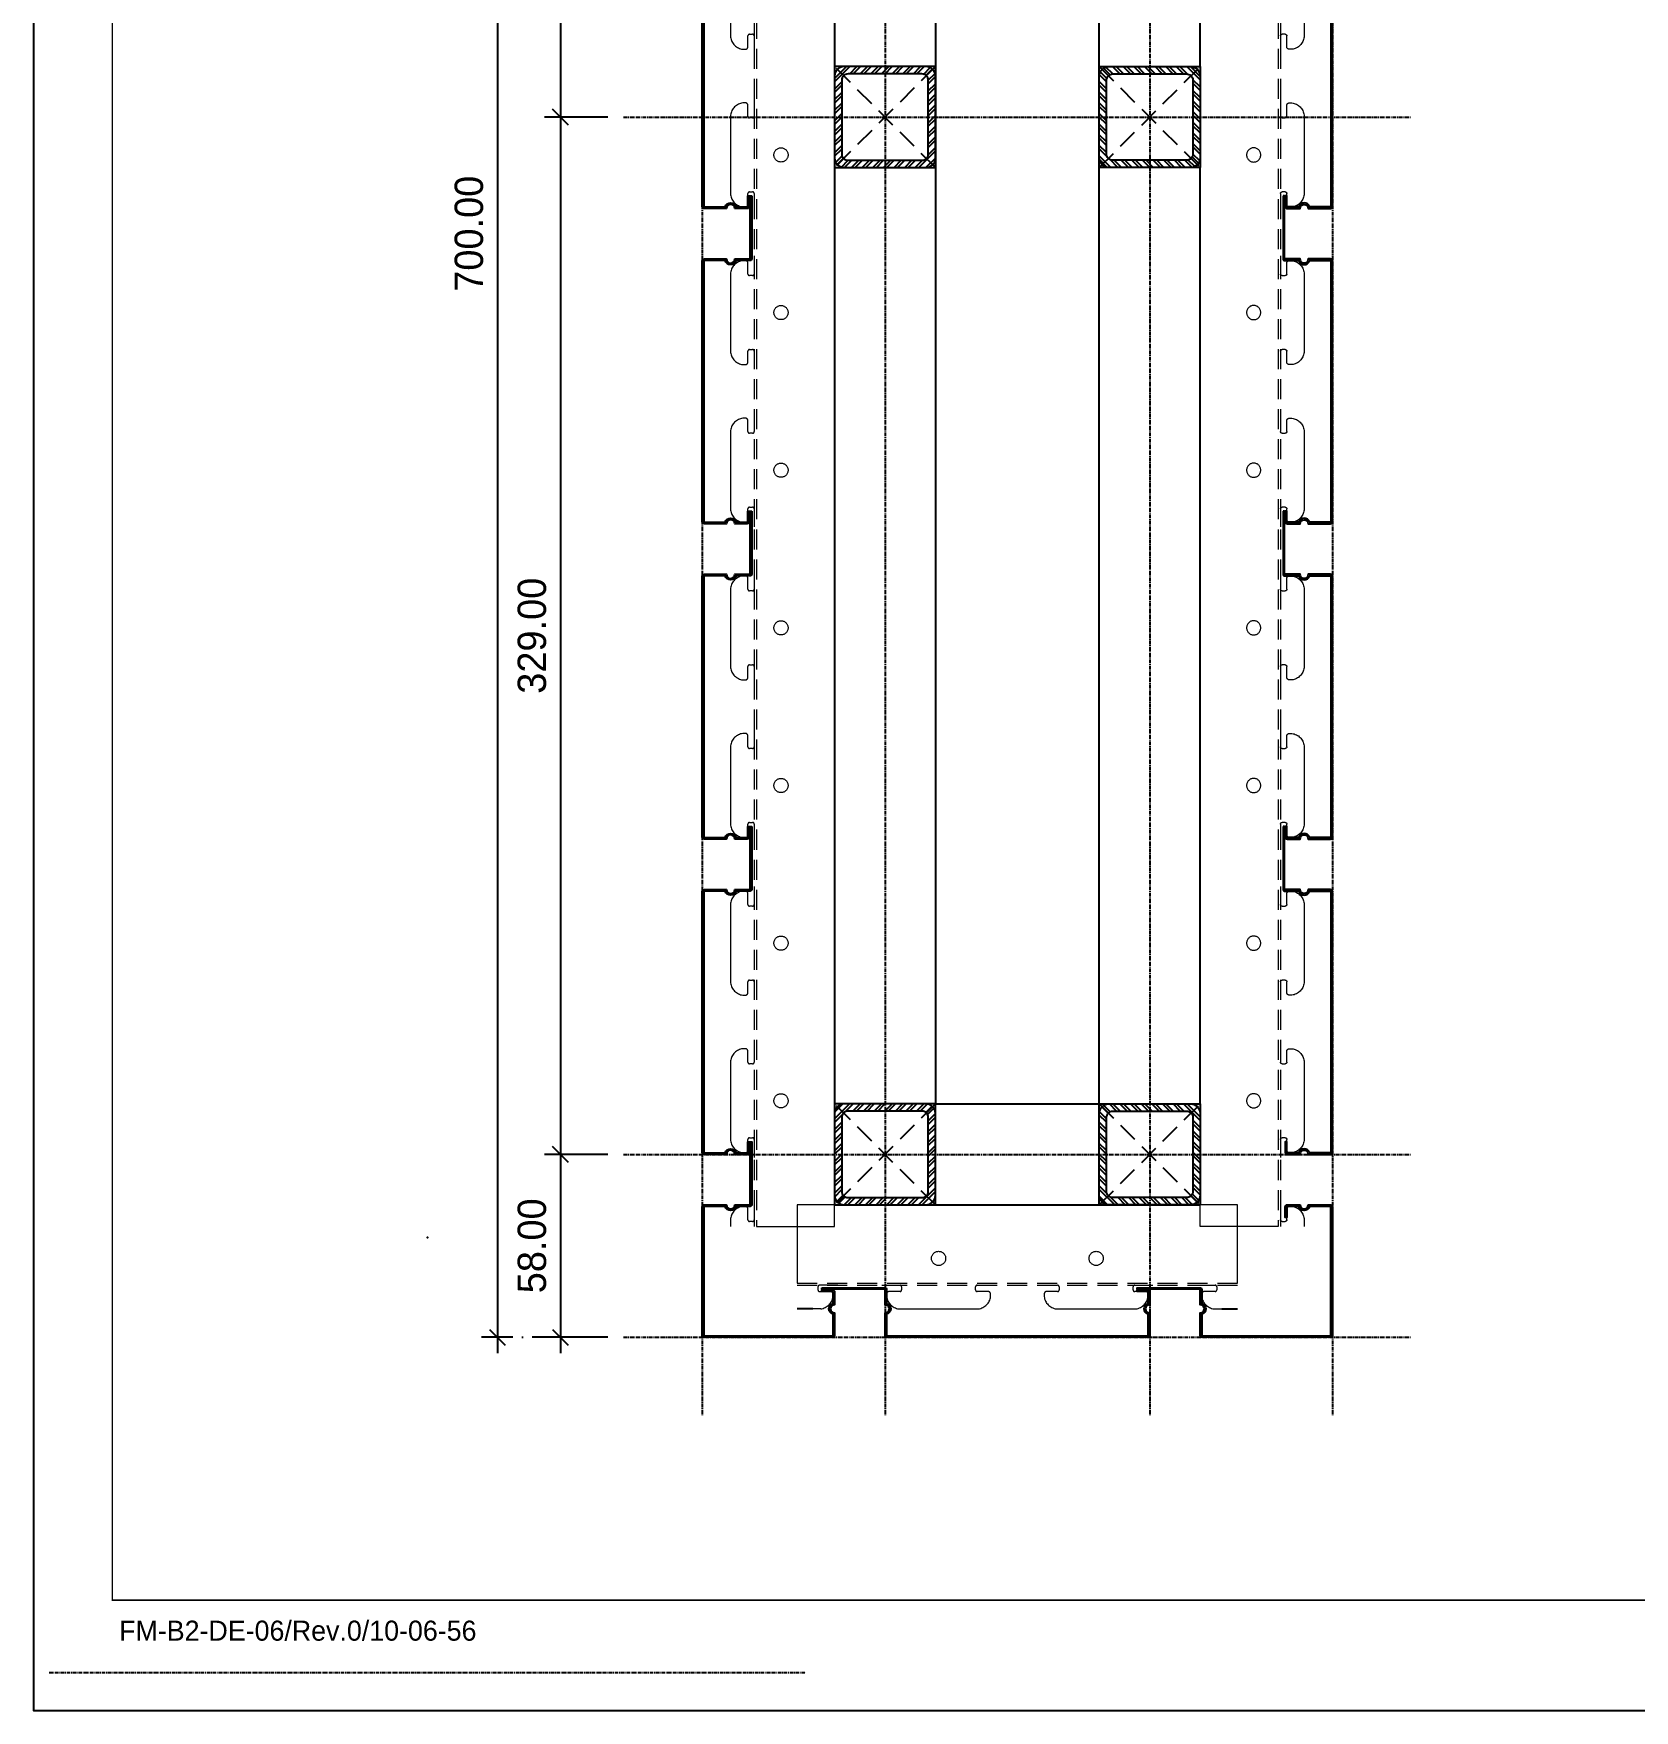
# Model space of a CAD drawing. Header units: millimetres. Extents: x -244126 to 368105, y -173968 to 259060.
# Drawn here: x 30738 to 31246, y 26966 to 27498 of the extents above; entities that cross this region are included whole.
import ezdxf
from ezdxf.enums import TextEntityAlignment as Align

# ---------------------------------------------------------------- set-up
doc = ezdxf.new("R2010")
doc.units = ezdxf.units.MM
doc.header["$MEASUREMENT"] = 0
for name, pattern in [('005_GG_TA_LINE', [13.75, 5, -1.25, 1.25, -1.25, 5]), ('ACAD_ISO04W100', [30, 24, -3, 0, -3]), ('CENTER', [2, 1.25, -0.25, 0.25, -0.25]), ('HIDDEN', [9.525, 6.35, -3.175]), ('TA_G_001.00_GG_TA_L_INE', [2.95, 1.1, -0.25, 0.25, -0.25, 1.1]), ('TA_HL_003.00000', [19.5, 10.65, -8.85])]:
    doc.linetypes.add(name, pattern=pattern)
for name, color, linetype in [('000 - GRID', 8, 'CENTER'), ('000 - H A T C H', 8, 'Continuous'), ('000 - H I D D E N', 7, 'Continuous'), ('000 - L I N E 0.1', 1, 'Continuous'), ('000 - T E X T', 4, 'Continuous'), ('000 - TITLEBLOCK', 4, 'Continuous'), ('000 - WIPEOUT', 250, 'Continuous'), ('001 - ASCESSORIES', 1, 'Continuous'), ('002 - STRUCTURAL STEEL', 4, 'Continuous'), ('A11_ALU.SOLID SHEET', 7, 'Continuous')]:
    doc.layers.add(name, color=color, linetype=linetype)
doc.styles.add('century gothic111111', font='CordiaUPC.ttf')
doc.styles.add('Cetury Gothic', font='GOTHIC.TTF')
doc.styles.add('CORDIA', font='cordia.shx')
doc.styles.add('TA', font='Cordia New.ttf', dxfattribs={"height": 4.5})
doc.dimstyles.new('DIM E-E', dxfattribs={"dimscale": 2, "dimtxt": 0.18, "dimasz": 0.1, "dimexe": 0.1, "dimexo": 0.1, "dimgap": 0.09, "dimtad": 1, "dimtoh": 1, "dimzin": 0, "dimdsep": 46, "dimtxsty": 'CORDIA', "dimblk": 'OBLIQUE', "dimcen": 0.1, "dimdle": 0.1, "dimclrd": 40, "dimclre": 140, "dimclrt": 3, "dimadec": 0, "dimazin": 0, "dimtfac": 1, "dimtix": 1, "dimtmove": 2, "dimatfit": 3, "dimfxl": 1, "dimtolj": 1, "dimtzin": 0, "dimarcsym": 0})
pattern_1 = [(45, (19.5, 19.5), (-1.6838, 1.6838), []), (45, (20.6225, 19.5), (-1.6838, 1.6838), [])]

# ---------------------------------------------------------------- blocks, each defined once
blk = doc.blocks.new('A$Cfd196da9')
at = {"color": 0, "linetype": 'ByBlock', "const_width": 0.1}
blk.add_lwpolyline([(-143.5, -98), (96.5, -98), (96.5, 99), (-143.5, 99)], close=True, dxfattribs=at)
blk = doc.blocks.new('*U1678')
at = {"linetype": '005_GG_TA_LINE'}
blk.add_point((125, 150), dxfattribs=at)
at = {"layer": '000 - L I N E 0.1', "color": 21, "linetype": 'Continuous'}
blk.add_lwpolyline([(0, 35.6), (0, 0), (35.6, 0)], dxfattribs=at)
at = {"layer": '000 - TITLEBLOCK', "color": 250}
blk.add_lwpolyline([(0, 0), (1485, 0), (1485, 1050), (0, 1050)], close=True, dxfattribs=at)
at = {"layer": 'Defpoints', "color": 250, "linetype": 'TA_G_001.00_GG_TA_L_INE'}
blk.add_line((5, 12), (245, 12), dxfattribs=at)
at = {"layer": '000 - T E X T', "color": 3, "xscale": 5, "yscale": 5, "zscale": 5}
blk.add_blockref('A$Cfd196da9', (742.5, 525), dxfattribs=at)
at = {"color": 4, "style": 'TA'}
blk.add_attdef('PAPER_SIZE', text='', height=6.25, dxfattribs=at).set_placement((1421.5, 24.94), align=Align.MIDDLE_RIGHT)
blk.add_attdef('SCALE_SIZE', text='', height=6.25, dxfattribs=at).set_placement((1433.78, 25.07), align=Align.MIDDLE_LEFT)
at = {"layer": '000 - H A T C H', "color": 4, "insert": (27.18, 28.49), "char_height": 6.3569, "attachment_point": 1, "style": 'century gothic111111'}
blk.add_mtext('FM-B2-DE-06/Rev.0/10-06-56', dxfattribs=at)
at = {"layer": '000 - T E X T', "color": 250, "style": 'TA'}
for tag, height, p in [('SUPERLINK', 5, (43.16, 1039.41)), ('NAMEFILE', 5, (43.16, 1029.41)), ('SC', 100, (8.41, 938.03))]:
    blk.add_attdef(tag, text='', height=height, dxfattribs=at).set_placement(p, align=Align.MIDDLE_LEFT)
at = {"layer": '000 - T E X T', "color": 4, "style": 'TA'}
for tag, height, p in [('PRELIM_NAME_JOB_1', 5, (1311.66, 825.48)), ('PRELIM_NAME_JOB_2', 5, (1311.66, 814.57)), ('PRELIM_NAME_PROJECT_1', 7.5, (1237.02, 773.28)), ('PRELIM_NAME_PROJECT_2', 7.5, (1237.02, 754.78)), ('PRELIM_NAME_PROJECT_3', 7.5, (1237.02, 736.28)), ('PRELIM_NAME_TITLE_3', 6, (1238.77, 184.97)), ('DRAWING_NO1', 6, (1236.53, 82.29)), ('DRAWING_NO2', 6, (1236.53, 62.29)), ('PRELIM_NAME_TITLE_1', 1.2, (247.75, 43.65)), ('PRELIM_NAME_TITLE_2', 1.2, (247.75, 40.32))]:
    blk.add_attdef(tag, text='', height=height, dxfattribs=at).set_placement(p, align=Align.MIDDLE_LEFT)
at = {"layer": '000 - T E X T', "color": 4, "style": 'Cetury Gothic'}
for tag, p in [('SHEET_NO.', (1403.95, 84.99)), ('TOTAL_SHEET_NO.', (1402.41, 44.1))]:
    blk.add_attdef(tag, text='', height=9, dxfattribs=at).set_placement(p, align=Align.CENTER)
at = {"layer": '000 - T E X T', "color": 4, "style": 'TA'}
blk.add_attdef('NAME_REMARK', (138.21, 43.26), '', height=10, dxfattribs=at)
blk = doc.blocks.new('A$Ce9c76cad')
at = {"layer": '000 - H A T C H'}
h = blk.add_hatch(dxfattribs=at)
h.set_pattern_fill('ANSI32', color=8, scale=5)
edge = h.paths.add_edge_path()
edge.add_line((-102.7, 2), (-82.7, 2))
edge.add_arc((-82.7, 1.5), 0.5, 0, 90, ccw=False)
edge.add_line((-82.2, 1.5), (-82.2, -2.97))
edge.add_arc((-82.7, -4.7), 1.8, -73.8724, 73.8724, ccw=False)
edge.add_line((-82.2, -6.43), (-82.2, -13))
edge.add_arc((-82, -13), 0.2, 180, 270)
edge.add_line((-82, -13.2), (0.6, -13.2))
edge.add_arc((0.6, -13), 0.2, 270, 360)
edge.add_line((0.8, -13), (0.8, -6.43))
edge.add_arc((1.3, -4.7), 1.8, 106.1276, 253.8724, ccw=False)
edge.add_line((0.8, -2.97), (0.8, 0.6))
edge.add_arc((0.6, 0.6), 0.2, 0, 90)
edge.add_line((0.6, 0.8), (-2.7, 0.8))
edge.add_line((-2.7, 0.8), (-2.7, 1.3))
edge.add_line((-2.7, 1.3), (0.6, 1.3))
edge.add_arc((0.6, 0.6), 0.7, 0, 90, ccw=False)
edge.add_line((1.3, 0.6), (1.3, -3.4))
edge.add_arc((1.3, -4.7), 1.3, 90, 270)
edge.add_line((1.3, -6), (1.3, -13))
edge.add_arc((0.6, -13), 0.7, 270, 360, ccw=False)
edge.add_line((0.6, -13.7), (-82, -13.7))
edge.add_arc((-82, -13), 0.7, 180, 270, ccw=False)
edge.add_line((-82.7, -13), (-82.7, -6))
edge.add_arc((-82.7, -4.7), 1.3, 270, 450)
edge.add_line((-82.7, -3.4), (-82.7, 1.5))
edge.add_line((-82.7, 1.5), (-102.7, 1.5))
edge.add_line((-102.7, 1.5), (-102.7, 2))
at = {"layer": 'A11_ALU.SOLID SHEET', "color": 0}
blk.add_lwpolyline([(-102.7, 2), (-82.7, 2, -0.414214), (-82.2, 1.5), (-82.2, -2.97, -0.751809), (-82.2, -6.43), (-82.2, -13, 0.414214), (-82, -13.2), (0.6, -13.2, 0.414214), (0.8, -13), (0.8, -6.43, -0.751809), (0.8, -2.97), (0.8, 0.6, 0.414214), (0.6, 0.8), (-2.7, 0.8), (-2.7, 1.3), (0.6, 1.3, -0.414214), (1.3, 0.6), (1.3, -3.4, 1), (1.3, -6), (1.3, -13, -0.414214), (0.6, -13.7), (-82, -13.7, -0.414214), (-82.7, -13), (-82.7, -6, 1), (-82.7, -3.4), (-82.7, 1.5), (-102.7, 1.5)], format="xyb", close=True, dxfattribs=at)
blk = doc.blocks.new('*U3460')
at = {"layer": '001 - ASCESSORIES', "color": 2, "linetype": 'HIDDEN', "lineweight": 5}
for p, q in [((-69.87, -24.8), (69.87, -24.8)), ((-69.87, -25.5), (69.87, -25.5))]:
    blk.add_line(p, q, dxfattribs=at)
at = {"layer": '001 - ASCESSORIES', "color": 2}
for p, q in [((-64.87, -33), (-69.87, -33)), ((64.87, -33), (69.87, -33))]:
    blk.add_line(p, q, dxfattribs=at)
at = {"layer": '001 - ASCESSORIES', "color": 2, "linetype": 'HIDDEN', "lineweight": 5, "ltscale": 10}
blk.add_lwpolyline([(69.87, -24.8), (69.87, 0), (-69.87, 0), (-69.87, -24.8)], dxfattribs=at)
for points in [[(-57, -25.5), (-62.77, -25.5, 0.414214), (-63.27, -26), (-63.27, -27, 0.414214), (-62.77, -27.5), (-59.3, -27.5, -0.414214), (-58.5, -28.3), (-58.5, -29.11, -0.34278), (-62.37, -33), (-64.87, -33)], [(-43, -25.5), (-37.23, -25.5, -0.414214), (-36.73, -26), (-36.73, -27, -0.414214), (-37.23, -27.5), (-40.7, -27.5, 0.414214), (-41.5, -28.3), (-41.5, -29.11, 0.34278), (-37.63, -33), (-12.37, -33, 0.34278), (-8.5, -29.11), (-8.5, -28.3, 0.414214), (-9.3, -27.5), (-12.77, -27.5, -0.414214), (-13.27, -27), (-13.27, -26, -0.414214), (-12.77, -25.5), (-7, -25.5)], [(7, -25.5), (12.77, -25.5, -0.414214), (13.27, -26), (13.27, -27, -0.414214), (12.77, -27.5), (9.3, -27.5, 0.414214), (8.5, -28.3), (8.5, -29.11, 0.34278), (12.37, -33), (37.63, -33, 0.34278), (41.5, -29.11), (41.5, -28.3, 0.414214), (40.7, -27.5), (37.23, -27.5, -0.414214), (36.73, -27), (36.73, -26, -0.414214), (37.23, -25.5), (43, -25.5)], [(57, -25.5), (62.77, -25.5, -0.414214), (63.27, -26), (63.27, -27, -0.414214), (62.77, -27.5), (59.3, -27.5, 0.414214), (58.5, -28.3), (58.5, -29.11, 0.34278), (62.37, -33), (64.87, -33)]]:
    blk.add_lwpolyline(points, format="xyb", dxfattribs=at)
for centre in [(-25, -17), (25, -17)]:
    blk.add_circle(centre, 2.25, dxfattribs=at)
at = {"layer": '001 - ASCESSORIES', "color": 0}
blk.add_blockref('A$Ce9c76cad', (40.7, -28.3), dxfattribs=at)
blk = doc.blocks.new('*U3463')
at = {"layer": 'A11_ALU.SOLID SHEET', "color": 0}
for points in [[(0, 0), (0, 41.3, -0.414214), (0.7, 42), (7.7, 42, 1), (10.3, 42), (15.2, 42), (15.2, 62), (15.7, 62), (15.7, 42, -0.414214), (15.2, 41.5), (10.73, 41.5, -0.751809), (7.27, 41.5), (0.7, 41.5, 0.414214), (0.5, 41.3), (0.5, 0.5)], [(0.5, 0.5), (41.3, 0.5, 0.414214), (41.5, 0.7), (41.5, 7.27, -0.751809), (41.5, 10.73), (41.5, 14.3, 0.414214), (41.3, 14.5), (38, 14.5), (38, 15), (41.3, 15, -0.414214), (42, 14.3), (42, 10.3, 1), (42, 7.7), (42, 0.7, -0.414214), (41.3, 0), (0, 0)]]:
    blk.add_lwpolyline(points, format="xyb", dxfattribs=at)
blk = doc.blocks.new('*U3461')
at = {"layer": '001 - ASCESSORIES', "color": 2, "linetype": 'HIDDEN', "lineweight": 5}
for p, q in [((-334.87, -24.8), (314.87, -24.8)), ((-334.87, -25.5), (314.87, -25.5))]:
    blk.add_line(p, q, dxfattribs=at)
at = {"layer": '001 - ASCESSORIES', "color": 2}
for p, q in [((-314.87, -33), (-334.87, -33)), ((314.87, -33), (314.87, -33))]:
    blk.add_line(p, q, dxfattribs=at)
at = {"layer": '001 - ASCESSORIES', "color": 2, "linetype": 'HIDDEN', "lineweight": 5, "ltscale": 10}
blk.add_lwpolyline([(314.87, -24.8), (314.87, 0), (-334.87, 0), (-334.87, -24.8)], dxfattribs=at)
for points in [[(-307, -25.5), (-312.77, -25.5, 0.414214), (-313.27, -26), (-313.27, -27, 0.414214), (-312.77, -27.5), (-309.3, -27.5, -0.414214), (-308.5, -28.3), (-308.5, -29.11, -0.34278), (-312.37, -33), (-314.87, -33)], [(-293, -25.5), (-287.23, -25.5, -0.414214), (-286.73, -26), (-286.73, -27, -0.414214), (-287.23, -27.5), (-290.7, -27.5, 0.414214), (-291.5, -28.3), (-291.5, -29.11, 0.34278), (-287.63, -33), (-262.37, -33, 0.34278), (-258.5, -29.11), (-258.5, -28.3, 0.414214), (-259.3, -27.5), (-262.77, -27.5, -0.414214), (-263.27, -27), (-263.27, -26, -0.414214), (-262.77, -25.5), (-257, -25.5)], [(-243, -25.5), (-237.23, -25.5, -0.414214), (-236.73, -26), (-236.73, -27, -0.414214), (-237.23, -27.5), (-240.7, -27.5, 0.414214), (-241.5, -28.3), (-241.5, -29.11, 0.34278), (-237.63, -33), (-212.37, -33, 0.34278), (-208.5, -29.11), (-208.5, -28.3, 0.414214), (-209.3, -27.5), (-212.77, -27.5, -0.414214), (-213.27, -27), (-213.27, -26, -0.414214), (-212.77, -25.5), (-207, -25.5)], [(-193, -25.5), (-187.23, -25.5, -0.414214), (-186.73, -26), (-186.73, -27, -0.414214), (-187.23, -27.5), (-190.7, -27.5, 0.414214), (-191.5, -28.3), (-191.5, -29.11, 0.34278), (-187.63, -33), (-162.37, -33, 0.34278), (-158.5, -29.11), (-158.5, -28.3, 0.414214), (-159.3, -27.5), (-162.77, -27.5, -0.414214), (-163.27, -27), (-163.27, -26, -0.414214), (-162.77, -25.5), (-157, -25.5)], [(-143, -25.5), (-137.23, -25.5, -0.414214), (-136.73, -26), (-136.73, -27, -0.414214), (-137.23, -27.5), (-140.7, -27.5, 0.414214), (-141.5, -28.3), (-141.5, -29.11, 0.34278), (-137.63, -33), (-112.37, -33, 0.34278), (-108.5, -29.11), (-108.5, -28.3, 0.414214), (-109.3, -27.5), (-112.77, -27.5, -0.414214), (-113.27, -27), (-113.27, -26, -0.414214), (-112.77, -25.5), (-107, -25.5)], [(-93, -25.5), (-87.23, -25.5, -0.414214), (-86.73, -26), (-86.73, -27, -0.414214), (-87.23, -27.5), (-90.7, -27.5, 0.414214), (-91.5, -28.3), (-91.5, -29.11, 0.34278), (-87.63, -33), (-62.37, -33, 0.34278), (-58.5, -29.11), (-58.5, -28.3, 0.414214), (-59.3, -27.5), (-62.77, -27.5, -0.414214), (-63.27, -27), (-63.27, -26, -0.414214), (-62.77, -25.5), (-57, -25.5)], [(-43, -25.5), (-37.23, -25.5, -0.414214), (-36.73, -26), (-36.73, -27, -0.414214), (-37.23, -27.5), (-40.7, -27.5, 0.414214), (-41.5, -28.3), (-41.5, -29.11, 0.34278), (-37.63, -33), (-12.37, -33, 0.34278), (-8.5, -29.11), (-8.5, -28.3, 0.414214), (-9.3, -27.5), (-12.77, -27.5, -0.414214), (-13.27, -27), (-13.27, -26, -0.414214), (-12.77, -25.5), (-7, -25.5)], [(7, -25.5), (12.77, -25.5, -0.414214), (13.27, -26), (13.27, -27, -0.414214), (12.77, -27.5), (9.3, -27.5, 0.414214), (8.5, -28.3), (8.5, -29.11, 0.34278), (12.37, -33), (37.63, -33, 0.34278), (41.5, -29.11), (41.5, -28.3, 0.414214), (40.7, -27.5), (37.23, -27.5, -0.414214), (36.73, -27), (36.73, -26, -0.414214), (37.23, -25.5), (43, -25.5)], [(57, -25.5), (62.77, -25.5, -0.414214), (63.27, -26), (63.27, -27, -0.414214), (62.77, -27.5), (59.3, -27.5, 0.414214), (58.5, -28.3), (58.5, -29.11, 0.34278), (62.37, -33), (87.63, -33, 0.34278), (91.5, -29.11), (91.5, -28.3, 0.414214), (90.7, -27.5), (87.23, -27.5, -0.414214), (86.73, -27), (86.73, -26, -0.414214), (87.23, -25.5), (93, -25.5)], [(107, -25.5), (112.77, -25.5, -0.414214), (113.27, -26), (113.27, -27, -0.414214), (112.77, -27.5), (109.3, -27.5, 0.414214), (108.5, -28.3), (108.5, -29.11, 0.34278), (112.37, -33), (137.63, -33, 0.34278), (141.5, -29.11), (141.5, -28.3, 0.414214), (140.7, -27.5), (137.23, -27.5, -0.414214), (136.73, -27), (136.73, -26, -0.414214), (137.23, -25.5), (143, -25.5)], [(157, -25.5), (162.77, -25.5, -0.414214), (163.27, -26), (163.27, -27, -0.414214), (162.77, -27.5), (159.3, -27.5, 0.414214), (158.5, -28.3), (158.5, -29.11, 0.34278), (162.37, -33), (187.63, -33, 0.34278), (191.5, -29.11), (191.5, -28.3, 0.414214), (190.7, -27.5), (187.23, -27.5, -0.414214), (186.73, -27), (186.73, -26, -0.414214), (187.23, -25.5), (193, -25.5)], [(207, -25.5), (212.77, -25.5, -0.414214), (213.27, -26), (213.27, -27, -0.414214), (212.77, -27.5), (209.3, -27.5, 0.414214), (208.5, -28.3), (208.5, -29.11, 0.34278), (212.37, -33), (237.63, -33, 0.34278), (241.5, -29.11), (241.5, -28.3, 0.414214), (240.7, -27.5), (237.23, -27.5, -0.414214), (236.73, -27), (236.73, -26, -0.414214), (237.23, -25.5), (243, -25.5)], [(257, -25.5), (262.77, -25.5, -0.414214), (263.27, -26), (263.27, -27, -0.414214), (262.77, -27.5), (259.3, -27.5, 0.414214), (258.5, -28.3), (258.5, -29.11, 0.34278), (262.37, -33), (287.63, -33, 0.34278), (291.5, -29.11), (291.5, -28.3, 0.414214), (290.7, -27.5), (287.23, -27.5, -0.414214), (286.73, -27), (286.73, -26, -0.414214), (287.23, -25.5), (293, -25.5)], [(307, -25.5), (312.77, -25.5, -0.414214), (313.27, -26), (313.27, -27, -0.414214), (312.77, -27.5), (309.3, -27.5, 0.414214), (308.5, -28.3), (308.5, -29.11, 0.34278), (312.37, -33), (314.87, -33)]]:
    blk.add_lwpolyline(points, format="xyb", dxfattribs=at)
for centre in [(-275, -17), (-225, -17), (-175, -17), (-125, -17), (-75, -17), (-25, -17), (25, -17), (75, -17), (125, -17), (175, -17), (225, -17), (275, -17)]:
    blk.add_circle(centre, 2.25, dxfattribs=at)
at = {"layer": '001 - ASCESSORIES', "color": 0}
for p in [(-209.3, -28.3), (-109.3, -28.3), (-9.3, -28.3), (90.7, -28.3), (190.7, -28.3), (290.7, -28.3)]:
    blk.add_blockref('A$Ce9c76cad', p, dxfattribs=at)
blk = doc.blocks.new('*U3466')
at = {"color": 250}
blk.add_wipeout([(32, 0), (32, 32), (0, 32), (0, 0)], dxfattribs=at).dxf.layer = '000 - WIPEOUT'
at = {"layer": '000 - H A T C H'}
h = blk.add_hatch(dxfattribs=at)
h.set_pattern_fill('ANSI32', color=256, scale=0.25)
h.set_pattern_definition(pattern_1)
edge = h.paths.add_edge_path()
edge.add_line((32, 3), (32, 29))
edge.add_arc((29, 29), 3, 0, 90)
edge.add_line((29, 32), (3, 32))
edge.add_arc((3, 29), 3, 90, 180)
edge.add_line((0, 29), (0, 3))
edge.add_arc((3, 3), 3, 180, 270)
edge.add_line((3, 0), (29, 0))
edge.add_arc((29, 3), 3, 270, 360)
edge = h.paths.add_edge_path(flags=16)
edge.add_line((29.7, 4.3), (29.7, 27.7))
edge.add_arc((27.7, 27.7), 2, 0, 90)
edge.add_line((27.7, 29.7), (4.3, 29.7))
edge.add_arc((4.3, 27.7), 2, 90, 180)
edge.add_line((2.3, 27.7), (2.3, 4.3))
edge.add_arc((4.3, 4.3), 2, 180, 270)
edge.add_line((4.3, 2.3), (27.7, 2.3))
edge.add_arc((27.7, 4.3), 2, 270, 360)
at = {"layer": '000 - H I D D E N', "color": 8, "linetype": 'HIDDEN'}
for p, q in [((32, 0), (0, 32)), ((32, 32), (0, 0))]:
    blk.add_line(p, q, dxfattribs=at)
at = {"layer": '002 - STRUCTURAL STEEL', "color": 0}
for points in [[(32, 3), (32, 29, 0.414214), (29, 32), (3, 32, 0.414214), (0, 29), (0, 3, 0.414214), (3, 0), (29, 0, 0.414214)], [(29.7, 4.3), (29.7, 27.7, 0.414214), (27.7, 29.7), (4.3, 29.7, 0.414214), (2.3, 27.7), (2.3, 4.3, 0.414214), (4.3, 2.3), (27.7, 2.3, 0.414214)]]:
    blk.add_lwpolyline(points, format="xyb", close=True, dxfattribs=at)
at = {"layer": 'Defpoints', "color": 250}
blk.add_lwpolyline([(32, 0), (32, 32), (0, 32), (0, 0)], close=True, dxfattribs=at)
blk = doc.blocks.new('*U3467')
at = {"color": 250}
blk.add_wipeout([(32, 0), (32, 32), (0, 32), (0, 0)], dxfattribs=at).dxf.layer = '000 - WIPEOUT'
at = {"layer": '000 - H A T C H'}
h = blk.add_hatch(dxfattribs=at)
h.set_pattern_fill('ANSI32', color=256, scale=0.25)
h.set_pattern_definition(pattern_1)
edge = h.paths.add_edge_path()
edge.add_line((32, 3), (32, 29))
edge.add_arc((29, 29), 3, 0, 90)
edge.add_line((29, 32), (3, 32))
edge.add_arc((3, 29), 3, 90, 180)
edge.add_line((0, 29), (0, 3))
edge.add_arc((3, 3), 3, 180, 270)
edge.add_line((3, 0), (29, 0))
edge.add_arc((29, 3), 3, 270, 360)
edge = h.paths.add_edge_path(flags=16)
edge.add_line((29.7, 4.3), (29.7, 27.7))
edge.add_arc((27.7, 27.7), 2, 0, 90)
edge.add_line((27.7, 29.7), (4.3, 29.7))
edge.add_arc((4.3, 27.7), 2, 90, 180)
edge.add_line((2.3, 27.7), (2.3, 4.3))
edge.add_arc((4.3, 4.3), 2, 180, 270)
edge.add_line((4.3, 2.3), (27.7, 2.3))
edge.add_arc((27.7, 4.3), 2, 270, 360)
at = {"layer": '000 - H I D D E N', "color": 8, "linetype": 'HIDDEN'}
for p, q in [((32, 0), (0, 32)), ((32, 32), (0, 0))]:
    blk.add_line(p, q, dxfattribs=at)
at = {"layer": '002 - STRUCTURAL STEEL', "color": 0}
for points in [[(32, 3), (32, 29, 0.414214), (29, 32), (3, 32, 0.414214), (0, 29), (0, 3, 0.414214), (3, 0), (29, 0, 0.414214)], [(29.7, 4.3), (29.7, 27.7, 0.414214), (27.7, 29.7), (4.3, 29.7, 0.414214), (2.3, 27.7), (2.3, 4.3, 0.414214), (4.3, 2.3), (27.7, 2.3, 0.414214)]]:
    blk.add_lwpolyline(points, format="xyb", close=True, dxfattribs=at)
at = {"layer": 'Defpoints', "color": 250}
blk.add_lwpolyline([(32, 0), (32, 32), (0, 32), (0, 0)], close=True, dxfattribs=at)
blk = doc.blocks.new('*U3468')
at = {"color": 250}
blk.add_wipeout([(32, 0), (32, 32), (0, 32), (0, 0)], dxfattribs=at).dxf.layer = '000 - WIPEOUT'
at = {"layer": '000 - H A T C H'}
h = blk.add_hatch(dxfattribs=at)
h.set_pattern_fill('ANSI32', color=256, scale=0.25)
h.set_pattern_definition(pattern_1)
edge = h.paths.add_edge_path()
edge.add_line((32, 3), (32, 29))
edge.add_arc((29, 29), 3, 0, 90)
edge.add_line((29, 32), (3, 32))
edge.add_arc((3, 29), 3, 90, 180)
edge.add_line((0, 29), (0, 3))
edge.add_arc((3, 3), 3, 180, 270)
edge.add_line((3, 0), (29, 0))
edge.add_arc((29, 3), 3, 270, 360)
edge = h.paths.add_edge_path(flags=16)
edge.add_line((29.7, 4.3), (29.7, 27.7))
edge.add_arc((27.7, 27.7), 2, 0, 90)
edge.add_line((27.7, 29.7), (4.3, 29.7))
edge.add_arc((4.3, 27.7), 2, 90, 180)
edge.add_line((2.3, 27.7), (2.3, 4.3))
edge.add_arc((4.3, 4.3), 2, 180, 270)
edge.add_line((4.3, 2.3), (27.7, 2.3))
edge.add_arc((27.7, 4.3), 2, 270, 360)
at = {"layer": '000 - H I D D E N', "color": 8, "linetype": 'HIDDEN'}
for p, q in [((32, 0), (0, 32)), ((32, 32), (0, 0))]:
    blk.add_line(p, q, dxfattribs=at)
at = {"layer": '002 - STRUCTURAL STEEL', "color": 0}
for points in [[(32, 3), (32, 29, 0.414214), (29, 32), (3, 32, 0.414214), (0, 29), (0, 3, 0.414214), (3, 0), (29, 0, 0.414214)], [(29.7, 4.3), (29.7, 27.7, 0.414214), (27.7, 29.7), (4.3, 29.7, 0.414214), (2.3, 27.7), (2.3, 4.3, 0.414214), (4.3, 2.3), (27.7, 2.3, 0.414214)]]:
    blk.add_lwpolyline(points, format="xyb", close=True, dxfattribs=at)
at = {"layer": 'Defpoints', "color": 250}
blk.add_lwpolyline([(32, 0), (32, 32), (0, 32), (0, 0)], close=True, dxfattribs=at)
blk = doc.blocks.new('*U3469')
at = {"color": 250}
blk.add_wipeout([(32, 0), (32, 32), (0, 32), (0, 0)], dxfattribs=at).dxf.layer = '000 - WIPEOUT'
at = {"layer": '000 - H A T C H'}
h = blk.add_hatch(dxfattribs=at)
h.set_pattern_fill('ANSI32', color=256, scale=0.25)
h.set_pattern_definition(pattern_1)
edge = h.paths.add_edge_path()
edge.add_line((32, 3), (32, 29))
edge.add_arc((29, 29), 3, 0, 90)
edge.add_line((29, 32), (3, 32))
edge.add_arc((3, 29), 3, 90, 180)
edge.add_line((0, 29), (0, 3))
edge.add_arc((3, 3), 3, 180, 270)
edge.add_line((3, 0), (29, 0))
edge.add_arc((29, 3), 3, 270, 360)
edge = h.paths.add_edge_path(flags=16)
edge.add_line((29.7, 4.3), (29.7, 27.7))
edge.add_arc((27.7, 27.7), 2, 0, 90)
edge.add_line((27.7, 29.7), (4.3, 29.7))
edge.add_arc((4.3, 27.7), 2, 90, 180)
edge.add_line((2.3, 27.7), (2.3, 4.3))
edge.add_arc((4.3, 4.3), 2, 180, 270)
edge.add_line((4.3, 2.3), (27.7, 2.3))
edge.add_arc((27.7, 4.3), 2, 270, 360)
at = {"layer": '000 - H I D D E N', "color": 8, "linetype": 'HIDDEN'}
for p, q in [((32, 0), (0, 32)), ((32, 32), (0, 0))]:
    blk.add_line(p, q, dxfattribs=at)
at = {"layer": '002 - STRUCTURAL STEEL', "color": 0}
for points in [[(32, 3), (32, 29, 0.414214), (29, 32), (3, 32, 0.414214), (0, 29), (0, 3, 0.414214), (3, 0), (29, 0, 0.414214)], [(29.7, 4.3), (29.7, 27.7, 0.414214), (27.7, 29.7), (4.3, 29.7, 0.414214), (2.3, 27.7), (2.3, 4.3, 0.414214), (4.3, 2.3), (27.7, 2.3, 0.414214)]]:
    blk.add_lwpolyline(points, format="xyb", close=True, dxfattribs=at)
at = {"layer": 'Defpoints', "color": 250}
blk.add_lwpolyline([(32, 0), (32, 32), (0, 32), (0, 0)], close=True, dxfattribs=at)
blk = doc.blocks.new('*U1538')
at = {"color": 3}
blk.add_point((0, -200), dxfattribs=at)
at = {"layer": '000 - GRID', "color": 0, "linetype": 'ByBlock'}
blk.add_line((0, 25), (0, -225), dxfattribs=at)
at = {"layer": '000 - GRID', "color": 0}
blk.add_point((0, 0), dxfattribs=at)
at = {"style": 'TA', "flags": 1}
blk.add_attdef('LOCATION', (6, 6), '', height=4.5, dxfattribs=at)
blk = doc.blocks.new('*U3471')
at = {"color": 3}
blk.add_point((0, -800), dxfattribs=at)
at = {"layer": '000 - GRID', "color": 0, "linetype": 'ByBlock'}
blk.add_line((0, 25), (0, -825), dxfattribs=at)
at = {"layer": '000 - GRID', "color": 0}
blk.add_point((0, 0), dxfattribs=at)
at = {"style": 'TA', "flags": 1}
blk.add_attdef('LOCATION', (6, 6), '', height=4.5, dxfattribs=at)
blk = doc.blocks.new('_Oblique')
at = {"color": 0, "linetype": 'ByBlock', "lineweight": -2}
blk.add_line((-0.5, -0.5), (0.5, 0.5), dxfattribs=at)
blk = doc.blocks.new('*D3477')
at = {"color": 40, "lineweight": -2, "transparency": 16777216}
blk.add_line((30905.63, 27773.32), (30905.63, 27466.32), dxfattribs=at)
at = {"color": 140, "linetype": 'ACAD_ISO04W100', "lineweight": -2, "transparency": 16777216}
for p, q in [((30920.63, 27768.32), (30900.63, 27768.32)), ((30920.63, 27471.32), (30900.63, 27471.32))]:
    blk.add_line(p, q, dxfattribs=at)
at = {"layer": 'Defpoints', "color": 0, "transparency": 16777216}
for p in [(30925.63, 27768.32), (30905.63, 27471.32), (30925.63, 27471.32)]:
    blk.add_point(p, dxfattribs=at)
at = {"color": 40, "lineweight": -2, "transparency": 16777216, "xscale": 5, "yscale": 5, "zscale": 5}
for p, rotation in [((30905.63, 27768.32), 90), ((30905.63, 27471.32), 270)]:
    blk.add_blockref('_Oblique', p, dxfattribs=dict(at, rotation=rotation))
at = {"color": 3, "transparency": 16777216, "insert": (30896.63, 27619.82), "char_height": 9, "attachment_point": 5, "rotation": 90, "style": 'CORDIA'}
blk.add_mtext('\\A1;297.00', dxfattribs=at)
blk = doc.blocks.new('*D3478')
at = {"color": 40, "lineweight": -2, "transparency": 16777216}
blk.add_line((30905.63, 27476.32), (30905.63, 27137.32), dxfattribs=at)
at = {"color": 140, "linetype": 'ACAD_ISO04W100', "lineweight": -2, "transparency": 16777216}
for p, q in [((30920.63, 27471.32), (30900.63, 27471.32)), ((30920.63, 27142.32), (30900.63, 27142.32))]:
    blk.add_line(p, q, dxfattribs=at)
at = {"layer": 'Defpoints', "color": 0, "transparency": 16777216}
for p in [(30925.63, 27471.32), (30905.63, 27142.32), (30925.63, 27142.32)]:
    blk.add_point(p, dxfattribs=at)
at = {"color": 40, "lineweight": -2, "transparency": 16777216, "xscale": 5, "yscale": 5, "zscale": 5}
for p, rotation in [((30905.63, 27471.32), 90), ((30905.63, 27142.32), 270)]:
    blk.add_blockref('_Oblique', p, dxfattribs=dict(at, rotation=rotation))
at = {"color": 3, "transparency": 16777216, "insert": (30896.63, 27306.82), "char_height": 9, "attachment_point": 5, "rotation": 90, "style": 'CORDIA'}
blk.add_mtext('\\A1;329.00', dxfattribs=at)
blk = doc.blocks.new('*D3479')
at = {"color": 40, "lineweight": -2, "transparency": 16777216}
blk.add_line((30905.63, 27147.32), (30905.63, 27079.32), dxfattribs=at)
at = {"color": 140, "linetype": 'ACAD_ISO04W100', "lineweight": -2, "transparency": 16777216}
for p, q in [((30920.63, 27142.32), (30900.63, 27142.32)), ((30920.63, 27084.32), (30900.63, 27084.32))]:
    blk.add_line(p, q, dxfattribs=at)
at = {"layer": 'Defpoints', "color": 0, "transparency": 16777216}
for p in [(30925.63, 27142.32), (30905.63, 27084.32), (30925.63, 27084.32)]:
    blk.add_point(p, dxfattribs=at)
at = {"color": 40, "lineweight": -2, "transparency": 16777216, "xscale": 5, "yscale": 5, "zscale": 5}
for p, rotation in [((30905.63, 27142.32), 90), ((30905.63, 27084.32), 270)]:
    blk.add_blockref('_Oblique', p, dxfattribs=dict(at, rotation=rotation))
at = {"color": 3, "transparency": 16777216, "insert": (30896.63, 27113.32), "char_height": 9, "attachment_point": 5, "rotation": 90, "style": 'CORDIA'}
blk.add_mtext('\\A1;58.00', dxfattribs=at)
blk = doc.blocks.new('*D3480')
at = {"color": 40, "lineweight": -2, "transparency": 16777216}
blk.add_line((30885.63, 27789.32), (30885.63, 27079.32), dxfattribs=at)
at = {"color": 140, "linetype": 'ACAD_ISO04W100', "lineweight": -2, "transparency": 16777216}
for p, q in [((30920.63, 27784.32), (30880.63, 27784.32)), ((30920.63, 27084.32), (30880.63, 27084.32))]:
    blk.add_line(p, q, dxfattribs=at)
at = {"layer": 'Defpoints', "color": 0, "transparency": 16777216}
for p in [(30925.63, 27784.32), (30885.63, 27084.32), (30925.63, 27084.32)]:
    blk.add_point(p, dxfattribs=at)
at = {"color": 40, "lineweight": -2, "transparency": 16777216, "xscale": 5, "yscale": 5, "zscale": 5}
for p, rotation in [((30885.63, 27784.32), 90), ((30885.63, 27084.32), 270)]:
    blk.add_blockref('_Oblique', p, dxfattribs=dict(at, rotation=rotation))
at = {"color": 3, "transparency": 16777216, "insert": (30876.63, 27434.32), "char_height": 9, "attachment_point": 5, "rotation": 90, "style": 'CORDIA'}
blk.add_mtext('\\A1;700.00', dxfattribs=at)

msp = doc.modelspace()

# ---------------------------------------------------------------- linework, layer by layer
at = {"layer": '002 - STRUCTURAL STEEL', "color": 1}
for points in [[(30992.63043, 27126.32057), (31108.63043, 27126.32057), (31108.63043, 27784.32057), (30992.63043, 27784.32057)], [(31024.63043, 27158.32057), (31076.63043, 27158.32057), (31076.63043, 27784.32057), (31024.63043, 27784.32057)]]:
    msp.add_lwpolyline(points, close=True, dxfattribs=at)

# ---------------------------------------------------------------- block references
at = {"color": 2, "linetype": 'TA_HL_003.00000'}
msp.add_blockref('*U1678', (30738.43174, 26965.94662), dxfattribs=at)
at = {"color": 3, "linetype": 'ByBlock', "rotation": 270}
msp.add_blockref('*U3461', (30992.63043, 27434.32057), dxfattribs=at)
at = {"color": 3, "linetype": 'ByBlock', "xscale": -1, "rotation": 90}
msp.add_blockref('*U3461', (31108.63043, 27434.32057), dxfattribs=at)
at = {"color": 3, "linetype": 'ByBlock'}
msp.add_blockref('*U3460', (31050.63043, 27126.32057), dxfattribs=at)
at = {"layer": '000 - GRID'}
for p in [(30950.63043, 27884.32057), (31150.63043, 27884.32057)]:
    msp.add_blockref('*U3471', p, dxfattribs=at)
at = {"layer": '000 - GRID', "rotation": 90}
msp.add_blockref('*U1538', (30950.63043, 27084.32057), dxfattribs=at)
at = {"layer": 'A11_ALU.SOLID SHEET', "color": 3}
msp.add_blockref('*U3463', (30950.63043, 27084.32057), dxfattribs=at)
at = {"layer": 'A11_ALU.SOLID SHEET', "color": 3, "rotation": 90}
msp.add_blockref('*U3463', (31150.63043, 27084.32057), dxfattribs=at)

# ---------------------------------------------------------------- dimensions: what is measured, and where the dimension line sits
at = {"color": 3}
for base, p1, p2, picture, middle in [((30885.63043, 27084.32057), (30925.63043, 27784.32057), (30925.63043, 27084.32057), '*D3480', (30876.63043, 27434.32057)), ((30905.63043, 27471.32057), (30925.63043, 27768.32057), (30925.63043, 27471.32057), '*D3477', (30896.63043, 27619.82057)), ((30905.63043, 27142.32057), (30925.63043, 27471.32057), (30925.63043, 27142.32057), '*D3478', (30896.63043, 27306.82057)), ((30905.63043, 27084.32057), (30925.63043, 27142.32057), (30925.63043, 27084.32057), '*D3479', (30896.63043, 27113.32057))]:
    dim = msp.add_linear_dim(base=base, p1=p1, p2=p2, angle=90, dimstyle='DIM E-E', override={"dimscale": 50}, dxfattribs=at)
    dim.commit()
    dim.dimension.update_dxf_attribs({"geometry": picture, "text_midpoint": middle})

# ---------------------------------------------------------------- next in the draw order: block references
at = {"layer": '002 - STRUCTURAL STEEL'}
for name, p in [('*U3466', (30992.63043, 27455.32057)), ('*U3468', (30992.63043, 27126.32057))]:
    msp.add_blockref(name, p, dxfattribs=at)
at = {"layer": '002 - STRUCTURAL STEEL', "xscale": -1}
for name, p in [('*U3467', (31108.63043, 27455.32057)), ('*U3469', (31108.63043, 27126.32057))]:
    msp.add_blockref(name, p, dxfattribs=at)

# ---------------------------------------------------------------- next in the draw order: block references
at = {"layer": '000 - GRID'}
for p in [(31008.63043, 27884.32057), (31092.63043, 27884.32057)]:
    msp.add_blockref('*U3471', p, dxfattribs=at)
at = {"layer": '000 - GRID', "rotation": 90}
for p in [(30950.63043, 27471.32057), (30950.63043, 27142.32057)]:
    msp.add_blockref('*U1538', p, dxfattribs=at)

doc.saveas('drawing.dxf')
